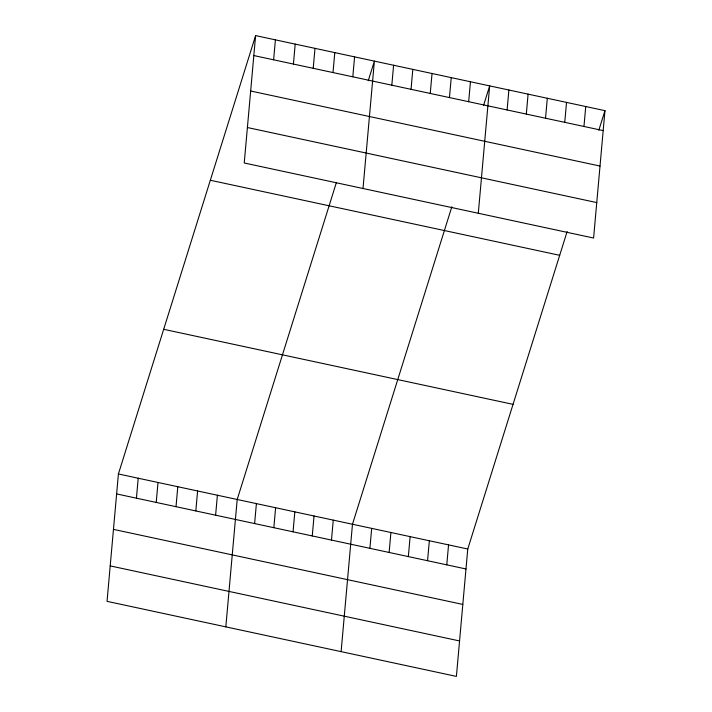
<?xml version="1.0" encoding="UTF-8"?>
<svg xmlns="http://www.w3.org/2000/svg" width="712" height="712" viewBox="0 0 712 712"><rect width="100%" height="100%" fill="white"/><g stroke="black" fill="none" stroke-linecap="round" stroke-linejoin="round"><path stroke-width="1.07" d="M255.608 35.6L244.234 162.986L593.594 238.03L604.96 110.654L255.608 35.6L118.406 473.969L107.04 601.346L456.392 676.4L467.766 549.014L567.126 231.542M136.428 498.178L138.208 478.224M156.222 502.432L158.002 482.478M176.015 506.677L177.795 486.723M195.818 510.931L197.598 490.977M215.611 515.185L217.391 495.232M273.622 59.808L275.402 39.854M225.82 626.872L237.194 499.486L336.224 183.046M293.415 64.062L295.195 44.108M254.62 523.569L256.4 503.615M313.218 68.316L314.998 48.363M273.835 527.69L275.615 507.736M333.011 72.562L334.791 52.608M293.05 531.819L294.83 511.866M352.805 76.816L354.585 56.862M312.265 535.949L314.045 515.995M331.481 540.079L333.26 520.125M363.013 188.502L374.387 61.116L368.238 80.75M341.11 651.631L352.476 524.255L451.835 206.783M391.822 85.2L393.603 65.246M369.911 548.329L371.691 528.375M411.038 89.329L412.818 69.376M389.126 552.459L390.906 532.505M430.244 93.45L432.033 73.496M408.341 556.588L410.121 536.634M449.459 97.58L451.239 77.626M427.556 560.718L429.336 540.764M468.674 101.709L470.454 81.755M446.771 564.847L448.551 544.894M478.304 213.262L489.669 85.885L483.528 105.518M507.104 109.968L508.884 90.015M526.319 114.089L528.099 94.135M545.534 118.219L547.314 98.265M564.75 122.348L566.529 102.394M583.965 126.478L585.745 106.524M598.819 130.278L604.96 110.654M253.828 55.554L603.18 130.599M250.66 91.002L600.011 166.056M247.402 127.528L596.754 202.582M210.334 180.261L559.685 255.314M163.68 329.309L513.041 404.354M118.406 473.969L467.766 549.014M116.626 493.923L465.986 568.968M113.466 529.372L462.818 604.426M110.209 565.898L459.56 640.951"/></g></svg>
